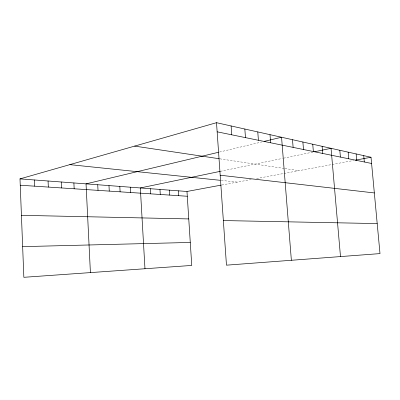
<?xml version="1.0" encoding="UTF-8"?>
<svg xmlns="http://www.w3.org/2000/svg" width="400" height="400" viewBox="0 0 400 400"><rect width="100%" height="100%" fill="white"/><g stroke="black" fill="none" stroke-linecap="round" stroke-linejoin="round"><path stroke-width="0.3" stroke-dasharray="2 1.5" d="M219.555 152.03L261.705 141.98M220.29 171.335L282.355 158.44M283.565 158.185L313.3 152.005M221.765 185.01L251.235 179.53M256.575 178.535L283.345 173.56M283.955 173.445L353.68 160.48M221.265 180.42L237.405 182.1M219.875 158.835L284.345 168.46M284.945 168.55L299.005 170.65"/><path stroke-width="0.6" d="M20 178.88L186.98 191.475L191.76 265.435L23.85 277.305L20 178.88L216.51 122.695L371.01 157.26L380 253.6L226.47 265.17L216.51 122.695M218.35 152.32L86.045 183.865L90.41 272.6M264.08 141.415L281.555 137.245L291.37 260.28M220.29 171.335L140.32 187.955L144.97 268.74M314.52 151.755L331.045 148.32L340.495 256.575M186.98 191.475L221.15 185.125M355.475 160.15L371.01 157.26M22.65 246.635L190.275 242.445M223.35 220.56L377.2 223.58M21.425 215.325L188.755 218.925M20.25 185.225L187.29 196.26M69.82 164.635L220.09 180.295M220.18 175.225L374.34 192.94M134.63 146.105L219.26 158.74M217.145 131.82L371.59 163.47M363.735 155.63L364.32 161.98M356.125 153.93L356.715 160.425M348.155 152.145L348.755 158.79M339.805 150.28L340.41 157.08M322.115 146.32L322.73 153.46M312.74 144.225L313.36 151.535M302.88 142.02L303.505 149.515M292.5 139.695L293.125 147.39M270 134.66L270.635 142.78M257.78 131.93L258.415 140.275M244.835 129.03L245.475 137.625M231.105 125.96L231.745 134.81M178.285 190.82L178.595 195.685M169.29 190.14L169.595 195.09M159.975 189.44L160.28 194.475M150.325 188.71L150.63 193.84M130.255 187.2L130.55 192.51M119.815 186.41L120.105 191.82M108.98 185.595L109.27 191.105M97.73 184.745L98.02 190.365M73.89 182.945L74.165 188.785M61.24 181.99L61.51 187.95M48.065 181L48.33 187.08M34.33 179.96L34.585 186.17"/></g></svg>
